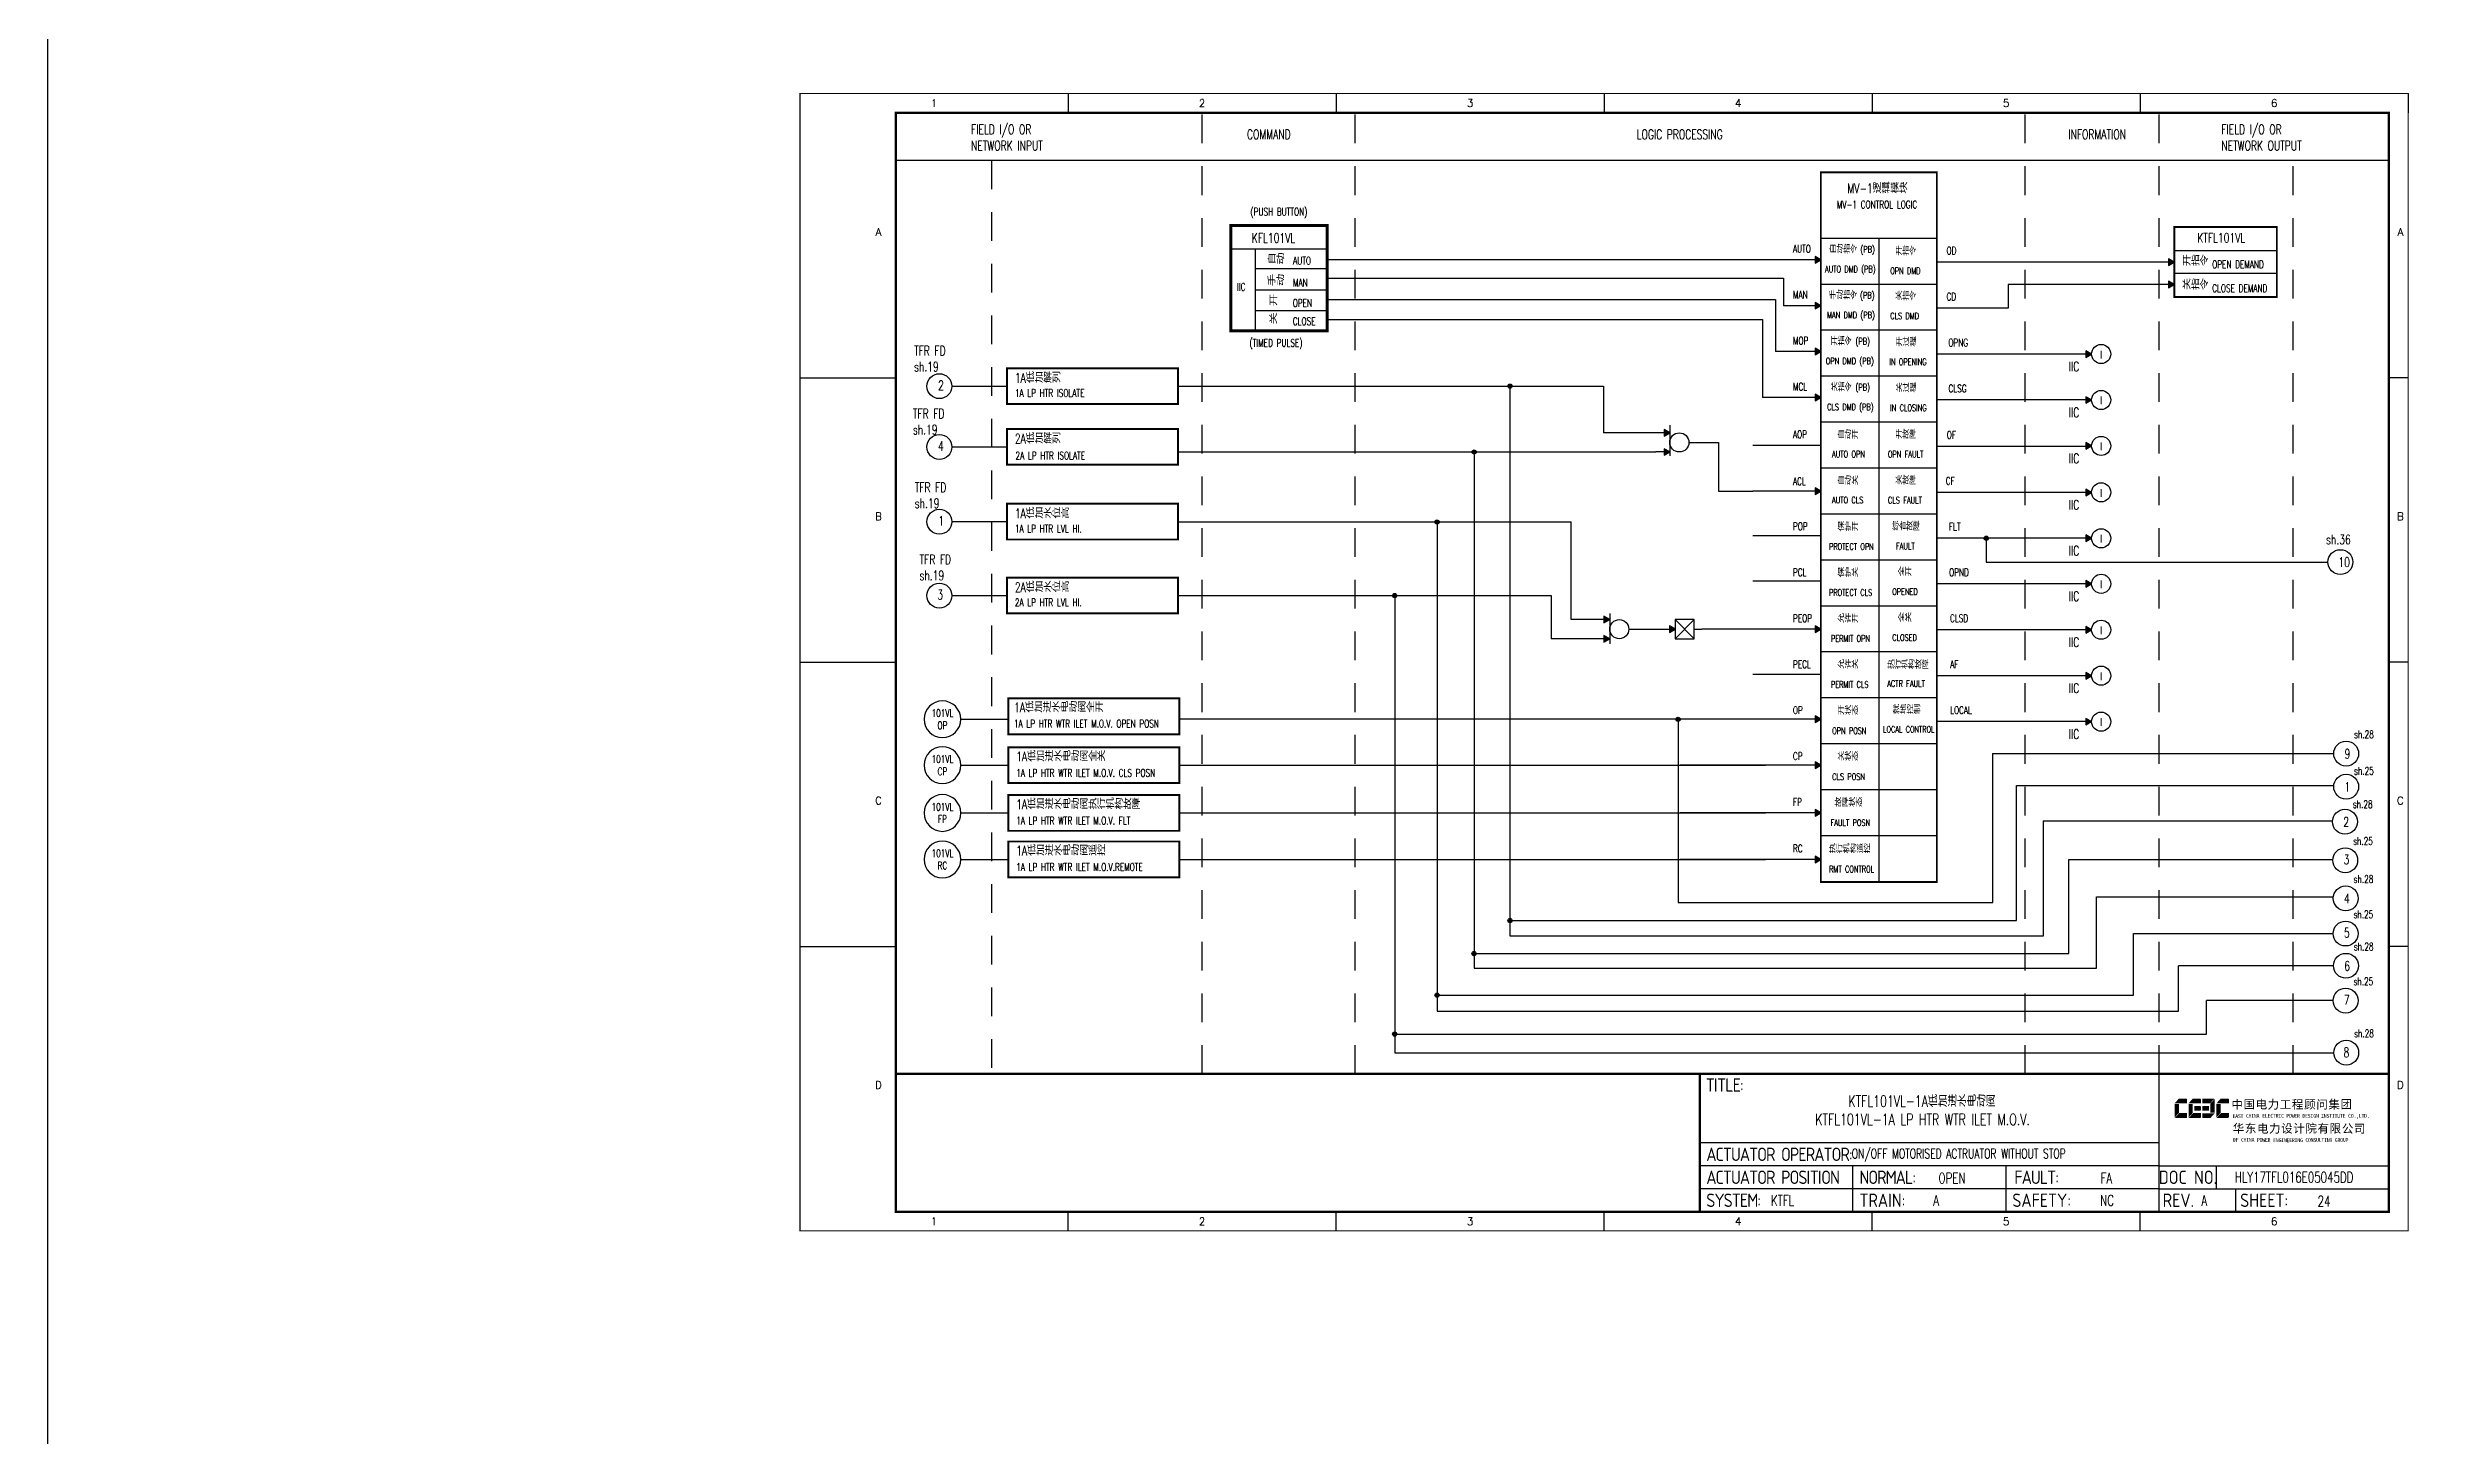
# Model space of a CAD drawing. Header units: millimetres. Extents: x 6586 to 9951, y 1074 to 5865.
# Drawn here: x 6586 to 7209, y 3881 to 4243 of the extents above; entities that cross this region are included whole.
import ezdxf
from ezdxf.enums import TextEntityAlignment as Align

# ---------------------------------------------------------------- set-up
doc = ezdxf.new("R2010")
doc.units = ezdxf.units.MM
doc.linetypes.add('DASHED', pattern=[0.75, 0.5, -0.25])
doc.linetypes.add('JIS_02_0.7', pattern=[1.35, 0.75, -0.6])
for name, color, linetype in [('BORDER', 1, 'Continuous'), ('INSTRUMENT', 4, 'Continuous'), ('MLINE', 6, 'Continuous'), ('TITLE', 1, 'Continuous'), ('TK', 7, 'Continuous'), ('图框_外框线', 7, 'Continuous'), ('图框_标题栏文字', 6, 'Continuous')]:
    doc.layers.add(name, color=color, linetype=linetype)
doc.styles.add('ecepdi', font='simhei.ttf', dxfattribs={"width": 0.9})
doc.styles.get("Standard").update_dxf_attribs({"font": 'romans.shx', "width": 0.7, "bigfont": '@0hztxta.shx'})
doc.styles.add('工程字', font='gbenor.shx', dxfattribs={"bigfont": 'gbcbig.shx'})

# ---------------------------------------------------------------- blocks, each defined once
blk = doc.blocks.new('INS00')
at = {"layer": 'INSTRUMENT', "color": 0}
blk.add_lwpolyline([(6, 0, 1), (-6, 0, 1)], format="xyb", close=True, dxfattribs=at)
at = {"layer": 'INSTRUMENT', "flags": 1}
for tag, p in [('INSNAM', (0, 9)), ('INSDGN', (0, -9)), ('INSSUP', (0, -15)), ('INSTYP', (0, -12)), ('INSMAN', (0, -18)), ('INSREM', (0, -21))]:
    blk.add_attdef(tag, text='', height=3, dxfattribs=at).set_placement(p, align=Align.TOP_CENTER)
at = {"layer": 'INSTRUMENT', "width": 0.7}
for tag, p in [('INSIDE', (0, 2)), ('INSSYS', (0, -2))]:
    blk.add_attdef(tag, text='', height=2.5, dxfattribs=at).set_placement(p, align=Align.MIDDLE)
for tag, p in [('INSHH', (6, 3.5)), ('INSL', (6, -3)), ('INSLL', (6, -6))]:
    blk.add_attdef(tag, p, '', height=2.5, dxfattribs=at)
at = {"layer": 'INSTRUMENT', "linetype": 'DASHED', "width": 0.7}
blk.add_attdef('INSH', (6, 0.5), '', height=2.5, dxfattribs=at)
blk = doc.blocks.new('huo')
at = {"layer": 'BORDER'}
for points in [[(-72.15, 909.27), (-73.65, 910.13), (-73.65, 908.4)], [(-72.15, 904.27), (-73.65, 905.13), (-73.65, 903.4)]]:
    blk.add_hatch(color=256, dxfattribs=at).paths.add_polyline_path(points)
for p, q in [((-72.15, 911.28), (-72.15, 903.28)), ((-72.15, 909.27), (-75.75, 909.27)), ((-72.15, 904.27), (-75.75, 904.27)), ((-67.15, 906.77), (-65.15, 906.77))]:
    blk.add_line(p, q, dxfattribs=at)
for points in [[(-72.15, 909.27), (-73.65, 910.13), (-73.65, 908.4)], [(-72.15, 904.27), (-73.65, 905.13), (-73.65, 903.4)]]:
    blk.add_lwpolyline(points, close=True, dxfattribs=at)
blk.add_circle((-69.65, 906.77), 2.5, dxfattribs=at)
blk = doc.blocks.new('A$C1E0003F3')
h = blk.add_hatch(color=152)
edge = h.paths.add_edge_path()
edge.add_ellipse((5.15, 4.41), major_axis=(0, 0.211), ratio=0.769231, start_angle=-90, end_angle=0)
edge.add_line((5.15, 4.62), (3.22, 4.62))
edge.add_line((3.22, 4.62), (2.09, 3.35))
edge.add_line((2.09, 3.35), (5.32, 3.35))
edge.add_line((5.32, 3.35), (5.32, 4.41))
h.paths.add_polyline_path([(3.22, 3.23), (2.09, 3.23), (2.09, -0.36), (3.22, 0.91)])
edge = h.paths.add_edge_path()
edge.add_line((5.32, 0.81), (3.27, 0.81))
edge.add_line((3.27, 0.81), (2.13, -0.46))
edge.add_line((2.13, -0.46), (5.15, -0.46))
edge.add_ellipse((5.15, -0.25), major_axis=(0, 0.211), ratio=0.769231, start_angle=180, end_angle=270)
edge.add_line((5.32, -0.25), (5.32, 0.81))
h = blk.add_hatch(color=152)
edge = h.paths.add_edge_path()
edge.add_ellipse((8.78, 4.41), major_axis=(0, 0.211), ratio=0.769231, start_angle=-90, end_angle=0)
edge.add_line((8.78, 4.62), (6.84, 4.62))
edge.add_line((6.84, 4.62), (5.71, 3.35))
edge.add_line((5.71, 3.35), (8.94, 3.35))
edge.add_line((8.94, 3.35), (8.94, 4.41))
h.paths.add_polyline_path([(6.84, 3.23), (5.71, 3.23), (5.71, -0.36), (6.84, 0.91)])
edge = h.paths.add_edge_path()
edge.add_ellipse((8.78, 2.49), major_axis=(0, 0.211), ratio=0.769231, start_angle=-90, end_angle=0)
edge.add_line((8.78, 2.7), (7.22, 2.7))
edge.add_line((7.22, 2.7), (7.22, 1.44))
edge.add_line((7.22, 1.44), (8.78, 1.44))
edge.add_ellipse((8.78, 1.65), major_axis=(0, 0.211), ratio=0.769231, start_angle=180, end_angle=270)
edge.add_line((8.94, 1.65), (8.94, 2.49))
edge = h.paths.add_edge_path()
edge.add_line((8.94, 0.81), (6.89, 0.81))
edge.add_line((6.89, 0.81), (5.75, -0.46))
edge.add_line((5.75, -0.46), (8.78, -0.46))
edge.add_ellipse((8.78, -0.25), major_axis=(0, 0.211), ratio=0.769231, start_angle=180, end_angle=270)
edge.add_line((8.94, -0.25), (8.94, 0.81))
h = blk.add_hatch(color=1)
edge = h.paths.add_edge_path()
edge.add_line((12.48, 4.62), (9.46, 4.62))
edge.add_ellipse((9.46, 4.41), major_axis=(0, 0.211), ratio=0.769231, start_angle=0, end_angle=90)
edge.add_line((9.3, 4.41), (9.3, 3.35))
edge.add_line((9.3, 3.35), (11.35, 3.35))
edge.add_line((11.35, 3.35), (12.48, 4.62))
h.paths.add_polyline_path([(12.57, 4.56), (11.38, 3.23), (11.38, 0.93), (12.57, 0.93)])
edge = h.paths.add_edge_path()
edge.add_line((11.03, 2.7), (9.46, 2.7))
edge.add_ellipse((9.46, 2.49), major_axis=(0, 0.211), ratio=0.769231, start_angle=0, end_angle=90)
edge.add_line((9.3, 2.49), (9.3, 1.65))
edge.add_ellipse((9.46, 1.65), major_axis=(0, 0.211), ratio=0.769231, start_angle=90, end_angle=180)
edge.add_line((9.46, 1.44), (11.03, 1.44))
edge.add_line((11.03, 1.44), (11.03, 2.7))
h = blk.add_hatch(color=1)
edge = h.paths.add_edge_path()
edge.add_line((12.58, 0.79), (9.3, 0.79))
edge.add_line((9.3, 0.79), (9.3, -0.27))
edge.add_ellipse((9.46, -0.27), major_axis=(0, 0.211), ratio=0.769231, start_angle=90, end_angle=180)
edge.add_line((9.46, -0.48), (11.43, -0.48))
edge.add_line((11.43, -0.48), (12.58, 0.79))
h = blk.add_hatch(color=152)
edge = h.paths.add_edge_path()
edge.add_ellipse((16.11, 4.41), major_axis=(0, 0.211), ratio=0.769231, start_angle=-90, end_angle=0)
edge.add_line((16.11, 4.62), (14.14, 4.62))
edge.add_line((14.14, 4.62), (13, 3.35))
edge.add_line((13, 3.35), (16.27, 3.35))
edge.add_line((16.27, 3.35), (16.27, 4.41))
h.paths.add_polyline_path([(14.14, 3.23), (13, 3.23), (13, -0.36), (14.14, 0.91)])
edge = h.paths.add_edge_path()
edge.add_line((16.27, 0.81), (14.18, 0.81))
edge.add_line((14.18, 0.81), (13.04, -0.46))
edge.add_line((13.04, -0.46), (16.03, -0.46))
edge.add_ellipse((16.03, -0.15), major_axis=(0, 0.316), ratio=0.769231, start_angle=180, end_angle=270)
edge.add_line((16.27, -0.15), (16.27, 0.81))
at = {"layer": 'TITLE', "color": 7, "style": 'ecepdi'}
for s, p in [('中', (16.92, 1.94)), ('国', (20.09, 2)), ('电', (23.25, 1.99)), ('力', (26.39, 1.96)), ('工', (29.53, 1.95)), ('程', (32.71, 1.98)), ('顾', (35.9, 1.98)), ('问', (39.09, 1.94)), ('集', (42.26, 1.98)), ('团', (45.42, 2.01)), ('华', (17.24, -4.31)), ('东', (20.45, -4.29)), ('电', (23.62, -4.35)), ('力', (26.75, -4.32)), ('设', (29.92, -4.3)), ('计', (33.05, -4.31)), ('院', (36.26, -4.29)), ('有', (39.41, -4.29)), ('限', (42.57, -4.32)), ('公', (45.78, -4.38)), ('司', (48.91, -4.35))]:
    blk.add_text(s, height=2.2, dxfattribs=at).set_placement(p)
at = {"layer": 'TITLE', "color": 7, "style": 'ecepdi', "width": 0.975}
for s, p in [('E', (17.58, 0.02)), ('A', (18.29, 0.03)), ('S', (19, 0.03)), ('T', (19.7, 0.03)), ('C', (21.1, 0.09)), ('H', (21.77, 0.09)), ('I', (22.46, 0.09)), ('N', (23.17, 0.1)), ('A', (23.86, 0.1)), ('E', (25.35, 0.09)), ('L', (26.05, 0.11)), ('E', (26.76, 0.1)), ('C', (27.46, 0.12)), ('T', (28.18, 0.11)), ('R', (28.87, 0.1)), ('I', (29.57, 0.11)), ('C', (30.28, 0.1)), ('P', (31.64, 0.09)), ('O', (32.32, 0.08)), ('W', (33.03, 0.08)), ('E', (33.72, 0.08)), ('R', (34.42, 0.09)), ('D', (35.81, 0.1)), ('E', (36.52, 0.1)), ('S', (37.2, 0.1)), ('I', (37.91, 0.09)), ('G', (38.68, 0.11)), ('N', (39.38, 0.09)), ('I', (40.72, 0.07)), ('N', (41.43, 0.08)), ('S', (42.14, 0.08)), ('T', (42.83, 0.08)), ('I', (43.52, 0.09)), ('T', (44.22, 0.07)), ('U', (44.93, 0.07)), ('T', (45.63, 0.08)), ('E', (46.34, 0.09)), ('C', (47.76, 0.11)), ('O', (48.48, 0.1)), ('L', (50.56, 0.1)), ('T', (51.27, 0.1)), ('D', (51.96, 0.1)), ('O', (17.67, -6.18)), ('OF', (18.01, -6.2)), ('F', (18.37, -6.2)), ('C', (19.8, -6.19)), ('H', (20.47, -6.19)), ('I', (21.15, -6.19)), ('N', (21.87, -6.18)), ('A', (22.56, -6.18)), ('P', (23.98, -6.2)), ('O', (24.66, -6.21)), ('W', (25.36, -6.21)), ('E', (26.06, -6.21)), ('R', (26.75, -6.2)), ('E', (28.19, -6.24)), ('N', (28.91, -6.27)), ('G', (29.62, -6.26)), ('I', (30.32, -6.27)), ('N', (31.02, -6.27)), ('E', (31.7, -6.28)), ('E', (32.41, -6.27)), ('R', (33.1, -6.24)), ('I', (33.81, -6.24)), ('N', (34.51, -6.26)), ('G', (35.2, -6.24)), ('C', (36.61, -6.19)), ('O', (37.3, -6.21)), ('N', (38, -6.2)), ('S', (38.71, -6.21)), ('U', (39.41, -6.18)), ('L', (40.11, -6.18)), ('T', (40.81, -6.19)), ('I', (41.51, -6.21)), ('N', (42.2, -6.21)), ('G', (42.91, -6.17)), ('G', (44.29, -6.2)), ('R', (45, -6.21)), ('O', (45.69, -6.22)), ('U', (46.39, -6.2)), ('P', (47.1, -6.23)), ('.', (49.23, 0.1)), (',', (49.87, 0.1)), ('.', (52.72, 0.11))]:
    blk.add_text(s, height=1, dxfattribs=at).set_placement(p, align=Align.MIDDLE_CENTER)
blk = doc.blocks.new('A$C57484896')
for p, q in [((70, 297), (70, 292)), ((140, 297), (140, 292)), ((210, 297), (210, 292)), ((280, 297), (280, 292)), ((350, 297), (350, 292)), ((420, 297), (420, 292)), ((0, 222.75), (25, 222.75)), ((420, 222.75), (415, 222.75)), ((0, 148.5), (25, 148.5)), ((420, 148.5), (415, 148.5)), ((0, 74.25), (25, 74.25)), ((420, 74.25), (415, 74.25)), ((70, 0), (70, 5)), ((140, 0), (140, 5)), ((210, 0), (210, 5)), ((280, 0), (280, 5)), ((350, 0), (350, 5))]:
    blk.add_line(p, q)
at = {"layer": 'MLINE', "linetype": 'JIS_02_0.7', "ltscale": 10}
for p, q in [((105, 41), (105, 292)), ((145, 41), (145, 292)), ((320, 41), (320, 292)), ((355, 41), (355, 292)), ((50, 279.56), (50, 41)), ((390, 41), (390, 279.56))]:
    blk.add_line(p, q, dxfattribs=at)
at = {"layer": 'MLINE'}
blk.add_line((25, 279.56), (415, 279.56), dxfattribs=at)
at = {"layer": '图框_外框线'}
for p, q in [((355, 5), (355, 41)), ((355, 23), (235, 23)), ((355, 17), (235, 17)), ((275, 11), (275, 17)), ((315, 11), (315, 17)), ((355, 17), (415, 17)), ((370, 11), (370, 17)), ((355, 11), (235, 11)), ((355, 11), (235, 11)), ((275, 5), (275, 11)), ((315, 5), (315, 11)), ((355, 11), (415, 11)), ((375, 5), (375, 11))]:
    blk.add_line(p, q, dxfattribs=at)
for points, const_width in [([(0, 0), (420, 0), (420, 297), (0, 297)], 0.3), ([(25, 5), (415, 5), (415, 292), (25, 292)], 0.6)]:
    blk.add_lwpolyline(points, close=True, dxfattribs=dict(at, const_width=const_width))
at = {"layer": '图框_外框线', "const_width": 0.6}
blk.add_lwpolyline([(235, 41), (25, 41)], dxfattribs=at)
at = {"layer": '图框_外框线'}
blk.add_lwpolyline([(415, 41, 0.6, 0.6, 0), (235, 41, 0.6, 0.6, 0), (235, 5, 0, 0, 0)], format="xyseb", dxfattribs=at)
blk.add_blockref('A$C1E0003F3', (356.94, 29.95))
at = {"layer": 'MLINE', "char_height": 2.5, "width": 31.8959, "attachment_point": 1}
for s, insert in [('FIELD I/O OR', (44.67, 288.89)), ('COMMAND', (116.74, 287.58)), ('LOGIC PROCESSING', (218.52, 287.58)), ('INFORMATION', (331.25, 287.58)), ('FIELD I/O OR', (371.22, 288.89)), ('NETWORK INPUT', (44.67, 284.64)), ('NETWORK OUTPUT', (371.22, 284.64))]:
    blk.add_mtext(s, dxfattribs=dict(at, insert=insert))
at = {"layer": 'TK', "color": 3}
for s, p in [('1', (35, 294.5)), ('2', (105, 294.5)), ('3', (175, 294.5)), ('4', (245, 294.5)), ('5', (315, 294.5)), ('6', (385, 294.5)), ('1', (35, 2.5)), ('2', (105, 2.5)), ('3', (175, 2.5)), ('4', (245, 2.5)), ('5', (315, 2.5)), ('6', (385, 2.5))]:
    blk.add_text(s, height=2, dxfattribs=at).set_placement(p, align=Align.MIDDLE)
for s, p in [('A', (20.5, 259.88)), ('A', (418, 259.88)), ('B', (20.5, 185.62)), ('B', (418, 185.62)), ('C', (20.5, 111.38)), ('C', (418, 111.38)), ('D', (20.5, 37.12)), ('D', (418, 37.12))]:
    blk.add_text(s, height=2, dxfattribs=at).set_placement(p, align=Align.CENTER)
at = {"layer": '图框_标题栏文字', "char_height": 3.5, "style": '工程字'}
for s, insert, width, attachment_point in [('{\\T0.9; TITLE:}', (234.86, 38.09), 14.2249, 4), ('{\\T0.9; ACTUATOR OPERATOR:}', (235, 20), 40, 4), ('{\\T0.9; ACTUATOR POSITION}', (235, 14), 45, 4), ('{\\T0.9; NORMAL:}', (275, 14), 18.2557, 4), ('{\\T0.9; FAULT:}', (315.44, 14), 15, 4), ('DOC NO.', (362.5, 14), 15, 5), ('{\\T0.9; SYSTEM:}', (235, 8), 17.9526, 4), ('{\\T0.9; }TRAIN: ', (275, 8), 17.6638, 4), ('SAFETY:', (324.3, 8), 22.3993, 5), ('REV.', (360, 8), 10, 5), ('SHEET:', (382.42, 8), 20, 5)]:
    blk.add_mtext(s, dxfattribs=dict(at, insert=insert, width=width, attachment_point=attachment_point))
blk = doc.blocks.new('A$C7190392E')
at = {"layer": 'BORDER'}
for points in [[(-7, 2.5), (-8.5, 3.37), (-8.5, 1.63)], [(-7, -2.5), (-8.5, -1.63), (-8.5, -3.37)]]:
    blk.add_hatch(color=256, dxfattribs=at).paths.add_polyline_path(points)
for p, q in [((-7, 2.5), (-10.59, 2.5)), ((-7, 4.13), (-7, -3.87)), ((-2, 0), (0, 0)), ((-7, -2.5), (-10.59, -2.5))]:
    blk.add_line(p, q, dxfattribs=at)
for points in [[(-7, 2.5), (-8.5, 3.37), (-8.5, 1.63)], [(-7, -2.5), (-8.5, -1.63), (-8.5, -3.37)]]:
    blk.add_lwpolyline(points, close=True, dxfattribs=at)
blk.add_circle((-4.5, 0), 2.5, dxfattribs=at)
blk = doc.blocks.new('A$C2A6F378E')
at = {"layer": 'BORDER'}
blk.add_hatch(color=256, dxfattribs=at).paths.add_polyline_path([(-6, 0), (-7.5, 0.87), (-7.5, -0.87)])
for p, q in [((-9.59, 0), (-6, 0)), ((-6, 2.5), (-1, -2.5)), ((-1, 2.5), (-6, -2.5)), ((-1, 0), (1, 0))]:
    blk.add_line(p, q, dxfattribs=at)
for points in [[(-6, 0), (-7.5, 0.87), (-7.5, -0.87)], [(-1, 2.5), (-6, 2.5), (-6, -2.5), (-1, -2.5)]]:
    blk.add_lwpolyline(points, close=True, dxfattribs=at)

msp = doc.modelspace()

# ---------------------------------------------------------------- hatches: boundary and pattern name
for points in [[(7049.09, 4187.74), (7047.59, 4188.61), (7047.59, 4186.88)], [(7141.39, 4187.12), (7139.89, 4187.98), (7139.89, 4186.25)], [(7141.39, 4181.25), (7139.89, 4182.11), (7139.89, 4180.38)], [(7049.09, 4175.74), (7047.59, 4176.61), (7047.59, 4174.88)], [(7049.09, 4163.74), (7047.59, 4164.61), (7047.59, 4162.88)], [(7119.8, 4163.12), (7118.3, 4163.98), (7118.3, 4162.25)], [(7049.09, 4151.74), (7047.59, 4152.61), (7047.59, 4150.88)], [(7119.8, 4151.12), (7118.3, 4151.98), (7118.3, 4150.25)], [(7119.8, 4139.12), (7118.3, 4139.98), (7118.3, 4138.25)], [(7049.09, 4127.27), (7047.59, 4128.14), (7047.59, 4126.41)], [(7119.8, 4127), (7118.3, 4127.87), (7118.3, 4126.13)], [(7119.8, 4115), (7118.3, 4115.87), (7118.3, 4114.13)], [(7119.8, 4103.12), (7118.3, 4103.98), (7118.3, 4102.25)], [(7049.09, 4091.27), (7047.59, 4092.14), (7047.59, 4090.41)], [(7119.8, 4091.12), (7118.3, 4091.98), (7118.3, 4090.25)], [(7119.8, 4079.12), (7118.3, 4079.98), (7118.3, 4078.25)], [(7049.09, 4067.74), (7047.59, 4068.61), (7047.59, 4066.88)], [(7119.8, 4067.12), (7118.3, 4067.98), (7118.3, 4066.25)], [(7049.09, 4055.74), (7047.59, 4056.61), (7047.59, 4054.88)], [(7049.09, 4043.27), (7047.59, 4044.14), (7047.59, 4042.41)], [(7049.09, 4031.15), (7047.59, 4032.02), (7047.59, 4030.29)]]:
    msp.add_hatch(color=256).paths.add_polyline_path(points)
h = msp.add_hatch(color=256)
edge = h.paths.add_edge_path()
edge.add_arc((6967.89, 4154.73), 0.55, 0, 360)
h = msp.add_hatch(color=256)
edge = h.paths.add_edge_path()
edge.add_arc((6967.89, 4154.73), 0.393, 0, 360)
h = msp.add_hatch(color=256)
edge = h.paths.add_edge_path()
edge.add_arc((6967.89, 4154.73), 0.393, 0, 360)
h = msp.add_hatch(color=256)
edge = h.paths.add_edge_path()
edge.add_arc((6958.54, 4137.54), 0.55, 0, 360)
h = msp.add_hatch(color=256)
edge = h.paths.add_edge_path()
edge.add_arc((6958.54, 4137.54), 0.393, 0, 360)
h = msp.add_hatch(color=256)
edge = h.paths.add_edge_path()
edge.add_arc((6958.54, 4137.54), 0.393, 0, 360)
h = msp.add_hatch(color=256)
edge = h.paths.add_edge_path()
edge.add_arc((6948.85, 4119.26), 0.55, 0, 360)
h = msp.add_hatch(color=256)
edge = h.paths.add_edge_path()
edge.add_arc((6948.85, 4119.26), 0.393, 0, 360)
h = msp.add_hatch(color=256)
edge = h.paths.add_edge_path()
edge.add_arc((6948.85, 4119.26), 0.393, 0, 360)
h = msp.add_hatch(color=256)
edge = h.paths.add_edge_path()
edge.add_arc((7092.29, 4115.01), 0.55, 0, 360)
h = msp.add_hatch(color=256)
edge = h.paths.add_edge_path()
edge.add_arc((7092.29, 4115.01), 0.393, 0, 360)
h = msp.add_hatch(color=256)
edge = h.paths.add_edge_path()
edge.add_arc((7092.29, 4115.01), 0.393, 0, 360)
h = msp.add_hatch(color=256)
edge = h.paths.add_edge_path()
edge.add_arc((6937.78, 4100.06), 0.55, 0, 360)
h = msp.add_hatch(color=256)
edge = h.paths.add_edge_path()
edge.add_arc((6937.78, 4100.06), 0.393, 0, 360)
h = msp.add_hatch(color=256)
edge = h.paths.add_edge_path()
edge.add_arc((6937.78, 4100.06), 0.393, 0, 360)
h = msp.add_hatch(color=256)
edge = h.paths.add_edge_path()
edge.add_arc((7011.81, 4067.74), 0.55, 0, 360)
h = msp.add_hatch(color=256)
edge = h.paths.add_edge_path()
edge.add_arc((7011.81, 4067.74), 0.393, 0, 360)
h = msp.add_hatch(color=256)
edge = h.paths.add_edge_path()
edge.add_arc((7011.81, 4067.74), 0.393, 0, 360)
h = msp.add_hatch(color=256)
edge = h.paths.add_edge_path()
edge.add_arc((6967.89, 4015.17), 0.55, 0, 360)
h = msp.add_hatch(color=256)
edge = h.paths.add_edge_path()
edge.add_arc((6967.89, 4015.17), 0.393, 0, 360)
h = msp.add_hatch(color=256)
edge = h.paths.add_edge_path()
edge.add_arc((6967.89, 4015.17), 0.393, 0, 360)
h = msp.add_hatch(color=256)
edge = h.paths.add_edge_path()
edge.add_arc((6958.49, 4006.56), 0.55, 0, 360)
h = msp.add_hatch(color=256)
edge = h.paths.add_edge_path()
edge.add_arc((6958.49, 4006.56), 0.393, 0, 360)
h = msp.add_hatch(color=256)
edge = h.paths.add_edge_path()
edge.add_arc((6958.49, 4006.56), 0.393, 0, 360)
h = msp.add_hatch(color=256)
edge = h.paths.add_edge_path()
edge.add_arc((6948.85, 3995.7), 0.55, 0, 360)
h = msp.add_hatch(color=256)
edge = h.paths.add_edge_path()
edge.add_arc((6948.85, 3995.7), 0.393, 0, 360)
h = msp.add_hatch(color=256)
edge = h.paths.add_edge_path()
edge.add_arc((6948.85, 3995.7), 0.393, 0, 360)
h = msp.add_hatch(color=256)
edge = h.paths.add_edge_path()
edge.add_arc((6937.78, 3985.54), 0.55, 0, 360)
h = msp.add_hatch(color=256)
edge = h.paths.add_edge_path()
edge.add_arc((6937.78, 3985.54), 0.393, 0, 360)
h = msp.add_hatch(color=256)
edge = h.paths.add_edge_path()
edge.add_arc((6937.78, 3985.54), 0.393, 0, 360)

# ---------------------------------------------------------------- linework, layer by layer
for p, q in [((7049.09, 4193.4), (7049.09, 4210.58)), ((7049.09, 4210.58), (7079.37, 4210.58)), ((7079.37, 4193.4), (7079.37, 4210.58)), ((6894.96, 4196.7), (6920.12, 4196.7)), ((6920.12, 4196.7), (6920.12, 4169.2)), ((7049.09, 4193.4), (7079.37, 4193.4)), ((7064.23, 4193.4), (7064.23, 4025.28)), ((6894.96, 4190.58), (6920.12, 4190.58)), ((6901.38, 4190.58), (6901.35, 4169.2)), ((6901.35, 4185.43), (6920.1, 4185.43)), ((7049.09, 4187.74), (6920.12, 4187.74)), ((7049.09, 4187.74), (7032.64, 4187.74)), ((7141.39, 4187.12), (7079.37, 4187.12)), ((7141.39, 4190.16), (7168.17, 4190.16)), ((7141.39, 4190.16), (7168.17, 4190.16)), ((6901.35, 4179.85), (6920.1, 4179.85)), ((6920.12, 4182.95), (7039.3, 4182.95)), ((7039.3, 4182.95), (7039.3, 4175.74)), ((7049.09, 4181.4), (7079.37, 4181.4)), ((7141.39, 4181.25), (7098.04, 4181.25)), ((7098.04, 4181.25), (7098.04, 4175.12)), ((7141.39, 4184.23), (7168.17, 4184.23)), ((6901.35, 4174.48), (6920.1, 4174.48)), ((6920.12, 4177.36), (7037.25, 4177.36)), ((7037.25, 4177.36), (7037.25, 4163.74)), ((7049.09, 4175.74), (7039.3, 4175.74)), ((7098.04, 4175.12), (7079.37, 4175.12)), ((7141.39, 4178.03), (7168.17, 4178.03)), ((7141.39, 4178.03), (7168.17, 4178.03)), ((6920.12, 4169.2), (6894.96, 4169.2)), ((6901.35, 4169.2), (6920.12, 4169.2)), ((6920.12, 4172.12), (7033.82, 4172.12)), ((7033.82, 4172.12), (7033.82, 4151.74)), ((7049.09, 4169.4), (7079.37, 4169.4)), ((7049.09, 4163.74), (7037.25, 4163.74)), ((7093.98, 4163.12), (7079.37, 4163.12)), ((7118.3, 4163.12), (7079.37, 4163.12)), ((6822.13, 4154.73), (6836.5, 4154.73)), ((6881.18, 4154.73), (6992.29, 4154.73)), ((6967.89, 4154.73), (6967.89, 4011.23)), ((6992.29, 4154.73), (6992.29, 4142.54)), ((7049.09, 4157.4), (7079.37, 4157.4)), ((6881.18, 4150.06), (6836.5, 4150.06)), ((7049.09, 4151.74), (7033.82, 4151.74)), ((7093.98, 4151.12), (7079.37, 4151.12)), ((7118.3, 4151.12), (7079.37, 4151.12)), ((7006.03, 4142.54), (6992.29, 4142.54)), ((7049.09, 4145.4), (7079.37, 4145.4)), ((6822.13, 4138.88), (6836.5, 4138.88)), ((6881.18, 4137.54), (7006.03, 4137.54)), ((6958.54, 4137.54), (6958.54, 4002.79)), ((7016.62, 4140.04), (7022.37, 4140.04)), ((7022.37, 4140.04), (7022.37, 4127.27)), ((7049.09, 4139.27), (7031.31, 4139.27)), ((7118.3, 4139), (7079.37, 4139)), ((6881.18, 4134.21), (6836.5, 4134.21)), ((7049.09, 4133.4), (7079.37, 4133.4)), ((7022.37, 4127.27), (7031.31, 4127.27)), ((7049.09, 4127.27), (7031.31, 4127.27)), ((7118.3, 4127), (7079.37, 4127)), ((6822.13, 4119.35), (6836.5, 4119.35)), ((6881.18, 4119.26), (6983.89, 4119.26)), ((6948.85, 4119.26), (6948.85, 3991.55)), ((6983.89, 4093.77), (6983.89, 4119.26)), ((7049.09, 4121.4), (7079.37, 4121.4)), ((7049.09, 4115.65), (7031.31, 4115.65)), ((7093.98, 4115), (7079.37, 4115)), ((7118.3, 4115), (7079.37, 4115)), ((7092.29, 4115.01), (7092.29, 4108.78)), ((7049.09, 4109.4), (7079.37, 4109.4)), ((7092.29, 4108.78), (7181.53, 4108.78)), ((6822.13, 4100.06), (6836.5, 4100.06)), ((6881.18, 4100.06), (6978.69, 4100.06)), ((6937.78, 4100.06), (6937.78, 3980.68)), ((6978.69, 4100.06), (6978.69, 4088.77)), ((7049.09, 4103.77), (7031.31, 4103.77)), ((7093.98, 4103.12), (7079.37, 4103.12)), ((7118.3, 4103.12), (7079.37, 4103.12)), ((6881.18, 4095.38), (6836.5, 4095.38)), ((6993.18, 4093.77), (6983.89, 4093.77)), ((7049.09, 4097.4), (7079.37, 4097.4)), ((6993.18, 4088.77), (6978.69, 4088.77)), ((7000.94, 4091.27), (7008.16, 4091.27)), ((7049.09, 4091.27), (7018.04, 4091.27)), ((7093.98, 4091.12), (7079.37, 4091.12)), ((7118.3, 4091.12), (7079.37, 4091.12)), ((7049.09, 4079.45), (7031.31, 4079.45)), ((7049.09, 4085.4), (7079.37, 4085.4)), ((7049.09, 4073.4), (7079.37, 4073.4)), ((7093.98, 4079.12), (7079.37, 4079.12)), ((7118.3, 4079.12), (7079.37, 4079.12)), ((6824.46, 4067.74), (6836.85, 4067.74)), ((7049.09, 4067.74), (6881.53, 4067.74)), ((7011.84, 4067.74), (7011.81, 4019.91)), ((7093.98, 4067.12), (7079.37, 4067.12)), ((7118.3, 4067.12), (7079.37, 4067.12)), ((6881.53, 4063.84), (6836.85, 4063.84)), ((7049.09, 4061.4), (7079.37, 4061.4)), ((6824.46, 4055.74), (6836.85, 4055.74)), ((6881.53, 4055.74), (7034.67, 4055.74)), ((7049.09, 4055.74), (7012.36, 4055.74)), ((7093.96, 4058.79), (7183.04, 4058.79)), ((7093.97, 4019.91), (7093.97, 4058.79)), ((6881.53, 4051.07), (6836.85, 4051.07)), ((7049.09, 4049.4), (7079.37, 4049.4)), ((7100.2, 4050.41), (7183.02, 4050.41)), ((7100.21, 4015.17), (7100.21, 4050.41)), ((6824.46, 4043.27), (6836.85, 4043.27)), ((6881.53, 4043.27), (7034.67, 4043.27)), ((7049.09, 4043.27), (7012.36, 4043.27)), ((6881.53, 4038.6), (6836.85, 4038.6)), ((7049.09, 4037.4), (7079.37, 4037.4)), ((7107.19, 4041.26), (7182.71, 4041.26)), ((7107.2, 4011.23), (7107.2, 4041.26)), ((6824.46, 4031.15), (6836.85, 4031.15)), ((6881.53, 4031.15), (7034.67, 4031.15)), ((7049.09, 4031.15), (7012.36, 4031.15)), ((7113.85, 4031.09), (7182.78, 4031.09)), ((7113.86, 4006.56), (7113.86, 4031.09)), ((6881.53, 4026.48), (6836.85, 4026.48)), ((7011.81, 4019.91), (7093.97, 4019.91)), ((7121.05, 4021.39), (7182.91, 4021.39)), ((7121.06, 4002.79), (7121.06, 4021.39)), ((6967.89, 4015.17), (7100.21, 4015.17)), ((6967.89, 4011.23), (7107.2, 4011.23)), ((7130.73, 3995.7), (7130.73, 4011.79)), ((7130.73, 4011.79), (7182.89, 4011.79)), ((6958.54, 4006.56), (7113.86, 4006.56)), ((6958.54, 4002.79), (7121.06, 4002.79)), ((7142.49, 3991.55), (7142.49, 4003.37)), ((7182.97, 4003.37), (7142.49, 4003.37)), ((6948.85, 3995.7), (7130.73, 3995.7)), ((7149.79, 3985.54), (7149.79, 3994.27)), ((7182.89, 3994.27), (7149.79, 3994.27)), ((6948.85, 3991.55), (7142.49, 3991.55)), ((6937.78, 3985.54), (7149.79, 3985.54)), ((6937.78, 3980.68), (7183.05, 3980.68))]:
    msp.add_line(p, q)
for points in [[(6585.97, 5765.26), (9950.7, 5765.26), (9950.7, 1074.35), (6585.97, 1074.35)], [(7049.09, 4193.4), (7079.37, 4193.4), (7079.37, 4025.28), (7049.09, 4025.28)], [(7049.09, 4187.74), (7047.59, 4188.61), (7047.59, 4186.88)], [(7141.39, 4187.12), (7139.89, 4187.98), (7139.89, 4186.25)], [(7141.39, 4181.25), (7139.89, 4182.11), (7139.89, 4180.38)], [(7049.09, 4175.74), (7047.59, 4176.61), (7047.59, 4174.88)], [(7049.09, 4163.74), (7047.59, 4164.61), (7047.59, 4162.88)], [(7119.8, 4163.12), (7118.3, 4163.98), (7118.3, 4162.25)], [(7049.09, 4151.74), (7047.59, 4152.61), (7047.59, 4150.88)], [(7119.8, 4151.12), (7118.3, 4151.98), (7118.3, 4150.25)], [(7119.8, 4139.12), (7118.3, 4139.98), (7118.3, 4138.25)], [(7049.09, 4127.27), (7047.59, 4128.14), (7047.59, 4126.41)], [(7119.8, 4127), (7118.3, 4127.87), (7118.3, 4126.13)], [(7119.8, 4115), (7118.3, 4115.87), (7118.3, 4114.13)], [(7119.8, 4103.12), (7118.3, 4103.98), (7118.3, 4102.25)], [(7049.09, 4091.27), (7047.59, 4092.14), (7047.59, 4090.41)], [(7119.8, 4091.12), (7118.3, 4091.98), (7118.3, 4090.25)], [(7119.8, 4079.12), (7118.3, 4079.98), (7118.3, 4078.25)], [(7049.09, 4067.74), (7047.59, 4068.61), (7047.59, 4066.88)], [(7119.8, 4067.12), (7118.3, 4067.98), (7118.3, 4066.25)], [(7049.09, 4055.74), (7047.59, 4056.61), (7047.59, 4054.88)], [(7049.09, 4043.27), (7047.59, 4044.14), (7047.59, 4042.41)], [(7049.09, 4031.15), (7047.59, 4032.02), (7047.59, 4030.29)]]:
    msp.add_lwpolyline(points, close=True)
for points, const_width in [([(7049.09, 4210.58), (7079.37, 4210.58), (7079.37, 4025.28), (7049.09, 4025.28), (7049.09, 4210.58)], 0.5), ([(7049.09, 4210.58), (7079.37, 4210.58), (7079.37, 4025.28), (7049.09, 4025.28), (7049.09, 4210.58)], 0.2), ([(6894.96, 4196.7), (6920.12, 4196.7), (6920.12, 4169.2), (6894.96, 4169.2), (6894.96, 4196.7)], 0.8), ([(7141.39, 4196.29), (7168.17, 4196.29), (7168.17, 4178.03), (7141.39, 4178.03), (7141.39, 4196.29)], 0.5), ([(6836.5, 4159.4), (6881.18, 4159.4), (6881.18, 4150.06), (6836.5, 4150.06), (6836.5, 4159.4)], 0.5), ([(6836.5, 4143.55), (6881.18, 4143.55), (6881.18, 4134.21), (6836.5, 4134.21), (6836.5, 4143.55)], 0.5), ([(6836.5, 4124.02), (6881.18, 4124.02), (6881.18, 4114.68), (6836.5, 4114.68), (6836.5, 4124.02)], 0.5), ([(6836.5, 4104.73), (6881.18, 4104.73), (6881.18, 4095.38), (6836.5, 4095.38), (6836.5, 4104.73)], 0.5), ([(6836.85, 4073.19), (6881.53, 4073.19), (6881.53, 4063.84), (6836.85, 4063.84), (6836.85, 4073.19)], 0.5), ([(6836.85, 4060.41), (6881.53, 4060.41), (6881.53, 4051.07), (6836.85, 4051.07), (6836.85, 4060.41)], 0.5), ([(6836.85, 4047.94), (6881.53, 4047.94), (6881.53, 4038.6), (6836.85, 4038.6), (6836.85, 4047.94)], 0.5), ([(6836.85, 4035.82), (6881.53, 4035.82), (6881.53, 4026.48), (6836.85, 4026.48), (6836.85, 4035.82)], 0.5)]:
    msp.add_lwpolyline(points, dxfattribs=dict(const_width=const_width))
msp.add_lwpolyline([(7141.39, 4178.03), (7141.39, 4196.29), (7168.17, 4196.29), (7168.17, 4178.03)])
msp.add_lwpolyline([(7141.39, 4178.03), (7141.39, 4196.29), (7168.17, 4196.29), (7168.17, 4178.03)])
for centre, radius in [((7122.3, 4163.12), 2.5), ((6967.89, 4154.73), 0.55), ((6967.89, 4154.73), 0.393), ((6967.89, 4154.73), 0.393), ((7122.3, 4151.12), 2.5), ((6958.54, 4137.54), 0.55), ((6958.54, 4137.54), 0.393), ((6958.54, 4137.54), 0.393), ((7122.3, 4139.12), 2.5), ((7122.3, 4127), 2.5), ((6948.85, 4119.26), 0.55), ((6948.85, 4119.26), 0.393), ((6948.85, 4119.26), 0.393), ((7122.3, 4115), 2.5), ((7092.29, 4115.01), 0.55), ((7092.29, 4115.01), 0.393), ((7092.29, 4115.01), 0.393), ((7122.3, 4103.12), 2.5), ((6937.78, 4100.06), 0.55), ((6937.78, 4100.06), 0.393), ((6937.78, 4100.06), 0.393), ((7122.3, 4091.12), 2.5), ((7122.3, 4079.12), 2.5), ((7011.81, 4067.74), 0.55), ((7011.81, 4067.74), 0.393), ((7011.81, 4067.74), 0.393), ((7122.3, 4067.12), 2.5), ((6967.89, 4015.17), 0.55), ((6967.89, 4015.17), 0.393), ((6967.89, 4015.17), 0.393), ((6958.49, 4006.56), 0.55), ((6958.49, 4006.56), 0.393), ((6958.49, 4006.56), 0.393), ((6948.85, 3995.7), 0.55), ((6948.85, 3995.7), 0.393), ((6948.85, 3995.7), 0.393), ((6937.78, 3985.54), 0.55), ((6937.78, 3985.54), 0.393), ((6937.78, 3985.54), 0.393)]:
    msp.add_circle(centre, radius)
at = {"color": 1}
for centre in [(6818.88, 4154.72), (6818.88, 4138.87), (6818.88, 4119.34), (7184.79, 4108.78), (6818.88, 4100.04), (7186.29, 4058.79), (7186.29, 4050.14), (7185.98, 4040.99), (7186.04, 4030.92), (7186.17, 4020.98), (7186.14, 4011.79), (7186.23, 4003.37), (7186.14, 3994.27), (7186.3, 3980.68)]:
    msp.add_circle(centre, 3.25, dxfattribs=at)

# ---------------------------------------------------------------- block references
for name, p in [('A$C57484896', (6782.46, 3934.14)), ('huo', (7081.78, 3233.27)), ('A$C7190392E', (7000.94, 4091.27)), ('A$C2A6F378E', (7017.04, 4091.27))]:
    msp.add_blockref(name, p)
at = {"layer": 'MLINE', "xscale": 0.7999999999992724, "yscale": 0.7999999999992724, "zscale": 0.7999999999992724}
for p, values in [((6819.66, 4067.74), {'INSIDE': '101VL', 'INSSYS': 'OP'}), ((6819.66, 4055.74), {'INSIDE': '101VL', 'INSSYS': 'CP'}), ((6819.66, 4043.27), {'INSIDE': '101VL', 'INSSYS': 'FP'}), ((6819.66, 4031.15), {'INSIDE': '101VL', 'INSSYS': 'RC'})]:
    msp.add_blockref('INS00', p, dxfattribs=at).add_auto_attribs(values)

# ---------------------------------------------------------------- texts
at = {"width": 0.7}
for p in [(7122.34, 4161.99), (7122.34, 4149.99), (7122.34, 4137.99), (7122.34, 4125.87), (7122.34, 4113.87), (7122.34, 4101.99), (7122.34, 4089.99), (7122.34, 4077.99), (7122.34, 4065.99)]:
    msp.add_text('I', height=2, dxfattribs=at).set_placement(p, align=Align.CENTER)
for s, p in [('KTFL101VL-1A低加进水电动阀', (7056.27, 3966.52)), ('KTFL101VL-1A LP HTR WTR ILET M.O.V.', (7047.62, 3961.74))]:
    msp.add_text(s, height=3, dxfattribs=at).set_placement(p)
at = {"attachment_point": 1}
for s, insert, char_height, width in [('MV-1逻辑模块', (7056.04, 4207.62), 2.5, 73.0067), ('(PUSH BUTTON)', (6900.1, 4201.26), 2, 72.978), ('MV-1 CONTROL LOGIC', (7053.26, 4203.16), 2, 48.5204), ('KFL101VL', (6900.47, 4194.67), 2.5, 73.0067), ('AUTO', (7041.8, 4191.59), 2, 73.0067), ('AUTO', (7041.8, 4191.59), 2, 73.0067), ('自动指令', (7051.26, 4191.4), 2, 73.0067), ('(PB)', (7059.42, 4191.31), 1.7, 73.0067), ('KTFL101VL', (7147.39, 4194.7), 2.5, 73.0067), ('自动', (6904.48, 4189.1), 2.5, 73.0067), ('AUTO', (6911.25, 4188.49), 2, 73.0067), ('AUTO DMD (PB)', (7050.16, 4186.15), 1.7, 73.0067), ('OPN DMD', (7067.2, 4185.68), 1.7, 73.0067), ('开指令', (7068.49, 4190.93), 2, 73.0067), ('OD', (7081.91, 4191.12), 2, 73.0067), ('开指令', (7143.46, 4188.66), 2.5, 73.0067), ('OPEN DEMAND', (7151.3, 4187.52), 2, 73.0067), ('IIC', (6896.6, 4181.66), 2, 73.0067), ('手动', (6904.45, 4183.49), 2.5, 73.0067), ('MAN', (6911.22, 4182.78), 2, 73.0067), ('MAN', (7041.8, 4179.59), 2, 73.0067), ('MAN', (7041.8, 4179.59), 2, 73.0067), ('手动指令', (7051.24, 4179.4), 2, 73.0067), ('(PB)', (7059.34, 4179.31), 1.7, 73.0067), ('关指令', (7068.49, 4179.17), 2, 73.0067), ('CD', (7081.91, 4179.12), 2, 73.0067), ('关指令', (7143.46, 4182.44), 2.5, 73.0067), ('CLOSE DEMAND', (7151.3, 4181.3), 2, 73.0067), ('关', (6904.91, 4173.48), 2.5, 73.0067), ('开', (6904.91, 4178.25), 2.5, 73.0067), ('OPEN', (6911.17, 4177.45), 2, 73.0067), ('MAN DMD (PB)', (7050.7, 4174.15), 1.7, 73.0067), ('CLS DMD', (7067.2, 4173.91), 1.7, 73.0067), ('(TIMED PULSE)', (6899.86, 4167.04), 2, 73.0067), ('CLOSE', (6911.17, 4172.69), 2, 73.0067), ('MOP', (7041.8, 4167.59), 2, 73.0067), ('MOP', (7041.8, 4167.59), 2, 73.0067), ('开指令', (7051.66, 4167.4), 2, 73.0067), ('(PB)', (7058.14, 4167.31), 1.7, 73.0067), ('开过程', (7068.58, 4167.17), 2, 73.0067), ('OPNG', (7082.39, 4167.12), 2, 73.0067), ('TFR FD \\Psh.19', (6812.25, 4165.24), 2.5, 73.0067), ('OPN DMD (PB)', (7050.38, 4162.15), 1.7, 73.0067), ('IN OPENING', (7066.97, 4161.91), 1.7, 73.0067), ('IIC', (7113.8, 4161.12), 2.5, 4.5039), ('2', (6818.54, 4156.18), 2.5, 73.0067), ('1A低加解列', (6838.58, 4158.13), 2.5, 73.0067), ('MCL', (7041.8, 4155.59), 2, 73.0067), ('MCL', (7041.8, 4155.59), 2, 73.0067), ('关指令', (7051.66, 4155.4), 2, 73.0067), ('(PB)', (7058.14, 4155.31), 1.7, 73.0067), ('关过程', (7068.58, 4155.17), 2, 73.0067), ('CLSG', (7082.42, 4155.12), 2, 73.0067), ('TFR FD \\Psh.19', (6811.94, 4148.8), 2.5, 73.0067), ('1A LP HTR ISOLATE', (6838.58, 4153.92), 2, 73.0067), ('CLS DMD (PB)', (7050.71, 4150.15), 1.7, 73.0067), ('IN CLOSING', (7067.19, 4149.91), 1.7, 73.0067), ('IIC', (7113.8, 4149.12), 2.5, 4.5039), ('2A低加解列', (6838.58, 4142.27), 2.5, 73.0067), ('AOP', (7041.8, 4143.12), 2, 73.0067), ('自动开', (7053.42, 4142.93), 2, 73.0067), ('开故障', (7068.49, 4143.05), 2, 73.0067), ('OF', (7081.97, 4143), 2, 73.0067), ('4', (6818.54, 4140.33), 2.5, 73.0067), ('2A LP HTR ISOLATE', (6838.75, 4137.61), 2, 73.0067), ('AUTO OPN', (7052.02, 4137.84), 1.7, 73.0067), ('OPN FAULT', (7066.61, 4137.8), 1.7, 73.0067), ('IIC', (7113.8, 4137.12), 2.5, 4.5039), ('TFR FD \\Psh.19', (6812.43, 4129.55), 2.5, 73.0067), ('ACL', (7041.8, 4130.89), 2, 73.0067), ('自动关', (7053.42, 4130.93), 2, 73.0067), ('关故障', (7068.49, 4131.05), 2, 73.0067), ('CF', (7081.71, 4131), 2, 73.0067), ('1A低加水位高', (6838.58, 4122.74), 2.5, 73.0067), ('AUTO CLS', (7052.02, 4125.84), 1.7, 73.0067), ('CLS FAULT', (7066.61, 4125.8), 1.7, 73.0067), ('IIC', (7113.8, 4125), 2.5, 4.5039), ('1', (6818.59, 4120.8), 2.5, 73.0067), ('1A LP HTR LVL HI.', (6838.58, 4118.53), 2, 73.0067), ('POP', (7041.8, 4119.12), 2, 73.0067), ('保护开', (7053.42, 4118.93), 2, 73.0067), ('综合故障', (7067.65, 4119.05), 2, 73.0067), ('FLT', (7082.52, 4119), 2, 73.0067), ('TFR FD \\Psh.19', (6813.67, 4110.72), 2.5, 73.0067), ('PROTECT OPN', (7051.21, 4113.68), 1.7, 73.0067), ('FAULT', (7068.7, 4113.8), 1.7, 73.0067), ('IIC', (7113.8, 4113), 2.5, 4.5039), ('sh.36', (7181.04, 4115.94), 2.5, 73.0067), ('PCL', (7041.8, 4107.12), 2, 73.0067), ('保护关', (7053.42, 4106.93), 2, 73.0067), ('全开', (7069.15, 4107.17), 2, 73.0067), ('OPND', (7082.59, 4107.12), 2, 73.0067), ('10', (7184.26, 4110.05), 2.5, 73.0067), ('3', (6818.32, 4101.5), 2.5, 73.0067), ('2A LP HTR LVL HI.', (6838.58, 4099.24), 2, 73.0067), ('2A低加水位高', (6838.58, 4103.45), 2.5, 73.0067), ('PROTECT CLS', (7051.21, 4101.68), 1.7, 73.0067), ('OPENED', (7067.72, 4101.91), 1.7, 73.0067), ('IIC', (7113.8, 4101.12), 2.5, 4.5039), ('PEOP', (7041.8, 4095.12), 2, 73.0067), ('允许开', (7053.42, 4094.93), 2, 73.0067), ('全关', (7069.15, 4095.17), 2, 73.0067), ('CLSD', (7082.82, 4095.12), 2, 73.0067), ('PERMIT OPN', (7051.7, 4089.68), 1.7, 73.0067), ('CLOSED', (7067.72, 4089.91), 1.7, 73.0067), ('IIC', (7113.8, 4089.12), 2.5, 4.5039), ('PECL', (7041.8, 4083.12), 2, 73.0067), ('允许关', (7053.42, 4082.93), 2, 73.0067), ('执行机构故障', (7066.34, 4082.93), 2, 73.0067), ('AF', (7082.85, 4083.12), 2, 73.0067), ('PERMIT CLS', (7051.7, 4077.68), 1.7, 73.0067), ('ACTR FAULT', (7066.41, 4077.91), 1.7, 73.0067), ('IIC', (7113.8, 4077.12), 2.5, 4.5039), ('1A LP HTR WTR ILET M.O.V. OPEN POSN', (6838.34, 4067.6), 2, 73.0067), ('1A低加进水电动阀全开', (6838.39, 4072.08), 2.5, 73.0067), ('OP', (7041.8, 4071.12), 2, 73.0067), ('开状态', (7053.42, 4070.93), 2, 73.0067), ('就地控制', (7067.83, 4071.17), 2, 73.0067), ('LOCAL', (7082.85, 4071.12), 2, 73.0067), ('OPN POSN', (7052.04, 4065.59), 1.7, 73.0067), ('LOCAL CONTROL', (7065.33, 4065.91), 1.6, 73.0067), ('IIC', (7113.8, 4065.12), 2.5, 4.5039), ('sh.28', (7188.35, 4064.81), 2, 73.0067), ('1A LP HTR WTR ILET M.O.V. CLS POSN', (6838.93, 4054.74), 2, 73.0067), ('1A低加进水电动阀全关', (6838.93, 4059.26), 2.5, 73.0067), ('CP', (7041.8, 4059.12), 2, 73.0067), ('关状态', (7053.42, 4058.93), 2, 73.0067), ('9', (7185.86, 4060), 2.5, 73.0067), ('sh.25', (7188.34, 4055.27), 2, 73.0067), ('CLS POSN', (7052.04, 4053.59), 1.7, 73.0067), ('1', (7185.85, 4051.36), 2.5, 73.0067), ('1A LP HTR WTR ILET M.O.V. FLT', (6838.93, 4042.27), 2, 73.0067), ('1A低加进水电动阀执行机构故障', (6838.93, 4046.79), 2.5, 73.0067), ('FP', (7041.8, 4047.12), 2, 73.0067), ('故障状态', (7052.65, 4046.93), 2, 73.0067), ('2', (7185.54, 4042.2), 2.5, 73.0067), ('sh.28', (7188.03, 4046.57), 2, 73.0067), ('FAULT POSN', (7051.61, 4041.59), 1.7, 73.0067), ('sh.25', (7188.1, 4036.95), 2, 73.0067), ('1A LP HTR WTR ILET M.O.V.REMOTE', (6838.93, 4030.15), 2, 73.0067), ('1A低加进水电动阀遥控', (6838.93, 4034.67), 2.5, 73.0067), ('RC', (7041.8, 4035), 2, 73.0067), ('执行机构遥控', (7051.12, 4034.81), 2, 73.0067), ('3', (7185.61, 4032.38), 2.5, 73.0067), ('RMT CONTROL', (7051.26, 4029.47), 1.7, 73.0067), ('sh.28', (7188.23, 4027), 2, 73.0067), ('4', (7185.74, 4022.19), 2.5, 73.0067), ('sh.25', (7188.2, 4017.81), 2, 73.0067), ('5', (7185.71, 4013.25), 2.5, 73.0067), ('sh.28', (7188.28, 4009.39), 2, 73.0067), ('6', (7185.79, 4004.58), 2.5, 73.0067), ('sh.25', (7188.2, 4000.29), 2, 73.0067), ('7', (7185.71, 3995.73), 2.5, 73.0067), ('sh.28', (7188.36, 3986.7), 2, 73.0067), ('8', (7185.6, 3982), 2.5, 73.0067), ('ON/OFF MOTORISED ACTRUATOR WITHOUT STOP ', (7057.17, 3955.56), 2.5, 88.199), ('OPEN', (7079.81, 3949.31), 2.8, 8.5983), ('FA', (7122.16, 3949.31), 2.8, 8.5983), ('KTFL', (7036.06, 3943.49), 2.8, 8.5983), ('A', (7078.45, 3943.49), 2.8, 8.5983), ('NC', (7122.03, 3943.49), 2.8, 8.5983), ('A', (7148.48, 3943.49), 2.8, 8.5983)]:
    msp.add_mtext(s, dxfattribs=dict(at, insert=insert, char_height=char_height, width=width))
at = {"width": 0.7}
for tag, p, s in [('HLY17TFL016E05045DD', (7157.2, 3946.76), ''), ('24', (7178.85, 3940.49), '1')]:
    msp.add_attdef(tag, p, s, height=2.8, dxfattribs=at)

doc.saveas('drawing.dxf')
